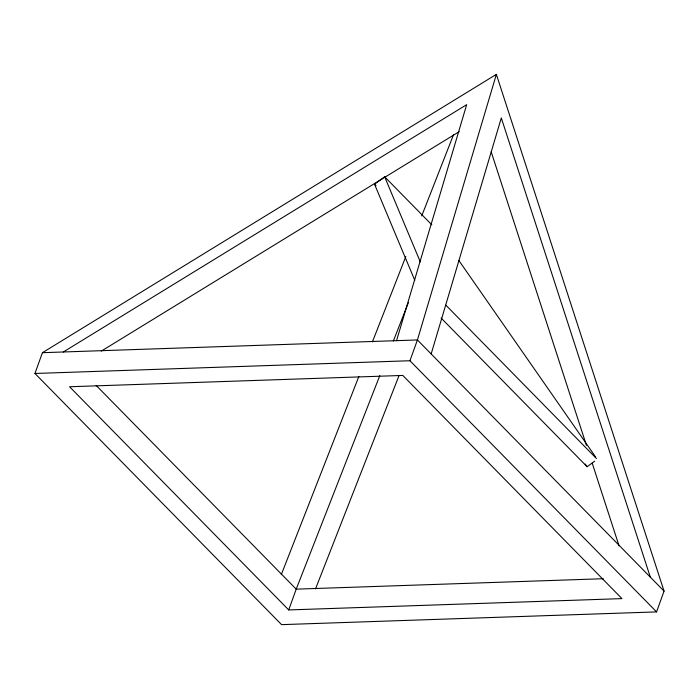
<?xml version="1.0" encoding="UTF-8"?>
<svg xmlns="http://www.w3.org/2000/svg" width="699" height="699" viewBox="0 0 699 699"><rect width="100%" height="100%" fill="white"/><g stroke="black" fill="none" stroke-linecap="round" stroke-linejoin="round"><path stroke-width="1.05" d="M396.543 340.658L466.687 104.658L63.321 351.981M496.369 74.356L417.425 339.95L409.946 360.736L656.571 611.896L664.05 591.109L496.369 74.356L42.429 352.689L34.95 373.476L281.575 624.644L656.571 611.896M431.169 353.939L501.305 117.939L650.315 577.121M288.722 609.939L69.577 386.757L402.799 375.433L621.944 598.615L288.722 609.939L296.201 589.152L379.819 375.599M281.286 574.622L358.875 376.455M372.401 341.907L405.822 256.542M421.733 215.895L453.564 134.601M393.354 341.016L408.487 302.379M315.511 588.916L399.068 375.512M414.778 280.308L374.515 184.169L384.651 176.786L431.825 224.833M441.095 318.028L587.108 466.731L594.709 461.191M101.259 351.134L383.279 178.21M385.132 177.074L459.147 131.692M42.429 352.689L417.425 339.95L664.05 591.109M34.95 373.476L409.946 360.736M603.289 578.72L296.201 589.152L96.147 385.411M374.515 184.169L376.036 185.716M445.883 305.192L596.483 458.561M458.771 260.369L595.373 456.657M585.238 464.04L587.108 466.731M384.651 176.786L420.3 261.907M491.196 151.84L586.452 445.403M592.175 463.035L619.026 545.77"/></g></svg>
